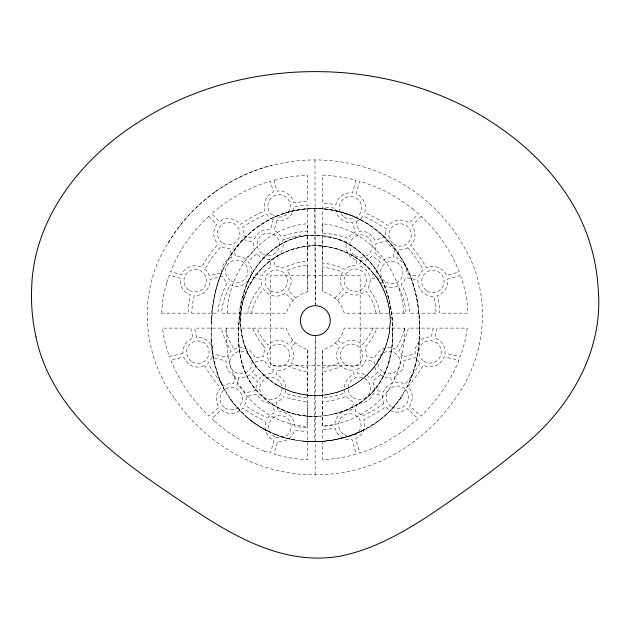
<?xml version="1.0" encoding="UTF-8"?>
<svg xmlns="http://www.w3.org/2000/svg" width="630" height="630" viewBox="0 0 630 630"><rect width="100%" height="100%" fill="white"/><g stroke="black" fill="none" stroke-linecap="round" stroke-linejoin="round"><path stroke-width="0.47" stroke-dasharray="3.15 2.36" d="M409.531 381.969C434.708 320.883 413.54 234.62 344.917 213.2A98.626 98.626 0 0 0 297.494 210.011C240.951 219.24 208.412 276.916 211.326 330.9C207.853 384.914 246.936 436.078 301.967 440.969A110.242 110.242 0 0 0 345.775 437.023C394.167 424.793 422.667 374.692 419.454 326.702A171.265 171.265 0 0 0 419.312 320.639C418.351 297.691 412.43 274.554 399.57 255.307A110.471 110.471 0 0 0 382.394 235.273C371.298 225.217 358.171 217.303 343.838 212.861A98.934 98.934 0 0 0 314.709 208.491A97.114 97.114 0 0 0 288.422 212.074C261.883 219.744 238.927 238.636 226.005 263.009M307.708 427.935L307.755 401.719A90.759 90.759 0 0 1 290.084 398.562L284.918 396.908M307.834 349.579L307.81 367.936A56.613 56.613 0 0 1 298.856 366.093L291.406 363.289A14.947 14.947 0 0 0 290.879 346.933L295.36 342.877M315.134 474.87L315.331 336.57L314.165 441.646M404.318 329.435L404.657 328.112L344.271 328.112A29.893 29.893 0 0 1 322.78 349.587L322.749 367.889L330.9 366.195L338.877 363.163A14.947 14.947 0 0 1 339.373 346.65L335.278 342.901M404.515 328.112C404.421 350.272 400.278 373.511 386.93 391.726C371.771 412.044 347.193 424.321 322.127 426.368L322.812 349.579M392.577 331.75C392.71 314.023 389.797 295.998 381.89 280.003A89.799 89.799 0 0 0 371.771 264.096C363.085 253.307 351.808 244.298 338.712 239.526M257.45 391.584C240.439 373.401 237.061 347.075 238.92 323.214C240.219 303.314 244.7 282.728 256.63 266.356A81.175 81.175 0 0 1 270.262 251.74C281.397 242.471 295.265 236.195 309.842 235.368A69.851 69.851 0 0 1 342.169 240.92C353.438 245.755 363.219 253.677 370.983 263.12A89.625 89.625 0 0 1 381.882 280.003C390.12 296.541 392.915 315.291 392.545 333.624M226.296 328.112L226.304 334.113A144.821 144.821 0 0 0 227.32 348.886C230.052 390.025 266.254 424.392 307.093 426.439L307.865 349.587A29.893 29.893 0 0 1 286.39 328.112L225.083 328.112L225.879 330.994M419.438 330.9L419.438 330.9C419.037 351.146 415.327 371.684 405.815 389.734M381.89 280.003C395.75 310.866 397.302 349.658 381.394 380.339C371.322 397.632 353.154 409.24 333.955 413.965M211.326 330.9L211.57 321.379C212.468 304.054 215.57 286.705 222.358 270.672M392.537 334.05C393.404 364.242 378.787 396.199 349.855 408.35A83.822 83.822 0 0 1 337.215 413.099A85.239 85.239 0 0 1 315.055 416.383C299.266 416.587 283.264 412.233 270.333 403.011M392.577 331.931C394.64 368.188 374.165 404.358 337.215 413.099A85.011 85.011 0 0 1 313.787 416.391C300.352 416.391 286.839 413.052 275.247 406.185A74.852 74.852 0 0 1 255.103 388.82C239.581 370.322 237.124 344.673 239.046 321.473M211.538 322.017C212.515 301.66 216.562 281.137 226.036 262.946M239.077 321.048C239.085 279.177 269.971 234.36 315.197 235.218M227.162 313.165C228.659 269.475 262.458 227.123 307.353 223.752L307.865 291.698A29.893 29.893 0 0 0 286.39 313.165L221.626 313.165C222.217 303.195 225.611 293.58 230.281 284.815A14.947 14.947 0 0 0 250.669 276.735L261.411 279.413A14.947 14.947 0 0 0 261.773 284.918C254.985 292.981 249.33 302.581 247.858 313.165M252.638 308.495L255.111 301.967L258.686 295.368A64.669 64.669 0 0 1 263.395 288.8A14.947 14.947 0 0 0 285.398 292.997L293.076 300.683M166.777 282.642L169.265 275.113L180.393 278.35A14.947 14.947 0 0 0 190.536 294.911L188.74 304.211L187.968 313.165L161.815 313.165M373.157 328.112L368.629 336.491L362.502 344.76M211.546 339.617C212.444 356.8 216.082 374.055 224.178 389.348L224.469 389.891C241.377 420.745 275.412 440.764 310.472 441.583A110.864 110.864 0 0 0 336.656 439.338L345.783 437.039C367.825 430.361 387.993 416.721 401.074 397.601L405.775 389.805M345.634 274.412L345.886 274.011M230.352 255.536L241.314 241.369M401.412 397.097C388.348 416.477 368.014 430.298 345.783 437.039A110.368 110.368 0 0 1 304.668 441.228L299.825 440.701M334.9 298.045L343.476 289.398A14.947 14.947 0 0 1 342.531 272.325A61.669 61.669 0 0 0 335.648 269.608L322.694 266.844L322.765 291.69A29.893 29.893 0 0 1 344.271 313.165L406.137 313.165C405.539 303.652 402.412 294.446 398.058 286.02A14.947 14.947 0 0 1 377.606 277.373L370.141 278.948A14.947 14.947 0 0 1 368.125 287.76M337.57 300.668L346.13 292.029A14.947 14.947 0 0 0 365.762 290.8L367.101 292.596A59.307 59.307 0 0 1 371.724 300.163A53.392 53.392 0 0 1 373.055 302.967L373.59 304.227A45.124 45.124 0 0 1 375.031 308.267L375.637 310.574A30.823 30.823 0 0 1 376.126 313.165M421.234 216.279L411.863 225.729A14.947 14.947 0 0 1 410.666 245.503A124.141 124.141 0 0 1 424.171 263.868L426.51 267.931A14.947 14.947 0 0 1 446.292 274.837L446.599 275.515L459.223 271.845L455.451 263.033A151.428 151.428 0 0 0 421.194 216.318M292.737 340.208L288.367 344.169A14.947 14.947 0 0 0 267.781 345.24L261.466 336.885L256.654 328.112M219.153 207.483L211.578 213.759L219.531 221.728A14.947 14.947 0 0 1 240.424 224.288L249.952 218.224A128.733 128.733 0 0 1 264.986 210.814A14.947 14.947 0 0 1 273.412 192.103L270.443 181.196L264.687 183.007A154.626 154.626 0 0 0 219.177 207.506M215.074 191.882L205.049 199.655A170.076 170.076 0 0 0 167.895 243.314C137.419 290.414 141.545 354.013 174.675 398.632M383.646 403.617L383.835 403.483A14.947 14.947 0 0 1 382.528 395.64L373.33 393.49A14.947 14.947 0 0 1 357.399 403.106L355.351 411.004A14.947 14.947 0 0 1 362.022 416.265L367.889 413.406A124.567 124.567 0 0 0 383.56 403.673M268.797 220.043L261.293 224.5A106.234 106.234 0 0 0 240.999 241.715M407.712 247.803L406.775 248.314A14.947 14.947 0 0 1 398.695 249.819L396.782 258.41A14.947 14.947 0 0 1 406.61 273.814L418.8 276.468A14.947 14.947 0 0 1 423.352 269.939L420.974 265.797A120.409 120.409 0 0 0 407.728 247.826M346.705 396.341L346.673 396.357A14.947 14.947 0 0 0 353.784 402.168L351.729 410.067A14.947 14.947 0 0 0 334.869 424.612L322.662 426.053L322.702 401.704L325.167 401.467A89.98 89.98 0 0 0 335.042 399.837L346.626 396.372M283.791 239.652L282.657 240.046A14.947 14.947 0 0 1 273.278 258.434L274.964 266.293A14.947 14.947 0 0 1 283.421 268.073A68.119 68.119 0 0 1 302.62 261.828L307.731 261.159L307.661 234.919L304.652 235.179A95.917 95.917 0 0 0 283.784 239.636M284.776 213.184L293.745 210.751L310.889 208.561A99.233 99.233 0 0 1 336.648 210.94L353.099 216.24L361.462 220.28L368.92 224.745L382.623 235.486M460.53 275.357L447.647 279.098A14.947 14.947 0 0 1 437.385 295.698L439.031 304.408L439.803 313.165L467.838 313.165L466.964 301.849A122.881 122.881 0 0 0 463.444 284.579L460.892 276.397M215.09 191.906A169.234 169.234 0 0 1 272.058 165.233L284.469 162.595A175.715 175.715 0 0 1 347.736 163.02L360.116 165.84M317.355 416.32C306.235 416.729 295.029 414.989 284.681 410.855L284.626 410.831M319.52 235.392C300.652 233.848 281.712 241.03 267.9 253.803A81.065 81.065 0 0 0 254.756 269.049C241.794 288.831 238.597 313.094 238.518 336.278C238.479 355.603 243.361 375.645 256.441 390.427A75.167 75.167 0 0 0 272.507 404.476L284.295 410.697M307.18 431.644L307.708 431.676L307.661 459.742A149.436 149.436 0 0 1 279.901 455.75L273.932 454.159L277.602 441.48A14.947 14.947 0 0 0 294.47 430.156L306.385 431.589M306.566 427.857L294.871 426.431A14.947 14.947 0 0 0 278.35 411.855L276.137 402.444L277.531 401.845A14.947 14.947 0 0 0 283.563 396.412L283.642 396.443M295.013 439.953L285.54 437.795L276.318 434.747M264.372 451.056L270.357 453.088L274.011 440.441A14.947 14.947 0 0 1 265.931 421.478L265.844 421.438M275.727 434.519L267.75 430.983A102.95 102.95 0 0 1 246.054 416.509L234.021 404.09L228.91 397.191M267.561 418.107L267.616 418.139A14.947 14.947 0 0 1 273.318 413.319L274.712 412.713L272.499 403.302A14.947 14.947 0 0 1 257.52 395.049L257.04 393.978L246.023 396.695A14.947 14.947 0 0 1 244.755 404.822A127.378 127.378 0 0 0 257.221 412.886L266.931 417.824M275.003 436.787L274.152 436.322A11.206 11.206 0 0 1 274.491 416.918A11.206 11.206 0 0 1 291.139 426.912A11.206 11.206 0 0 1 274.16 436.322M412.5 208.766L418.462 213.767L409.209 223.099A14.947 14.947 0 0 0 388.356 225.69A127.221 127.221 0 0 0 368.085 214.168L364.628 212.672A14.947 14.947 0 0 0 356.131 193.914L359.525 181.188L366.306 183.346A154.248 154.248 0 0 1 412.485 208.79M214.318 421.045L211.727 418.714L221.461 409.886A14.947 14.947 0 0 0 242.763 407.996A128.441 128.441 0 0 0 265.206 421.163M337.9 340.239L341.893 343.893A14.947 14.947 0 0 1 362.36 344.933M382.394 235.273L394.364 248.157L404.121 262.765M295.746 298.069L288.044 290.359A14.947 14.947 0 0 0 286.792 270.593L296.572 266.986A66.103 66.103 0 0 1 304.471 265.325L307.747 264.907L307.818 291.714M208.798 216.263L216.893 224.367A14.947 14.947 0 0 0 218.082 244.078M263.057 345.421L265.529 348.343A14.947 14.947 0 0 0 263.726 356.423L255.158 358.037A14.947 14.947 0 0 0 234.045 349.359L233.179 347.855M376.606 277.546L367.55 266.962A76.057 76.057 0 0 0 349.713 254.087L338.192 249.291L326.033 246.503A76.033 76.033 0 0 0 304.03 246.582L291.895 249.472L280.421 254.37A76.065 76.065 0 0 0 262.671 267.372L254.552 276.846L248.149 287.556A76.096 76.096 0 0 0 241.432 308.503L240.424 320.938L241.534 333.372A76.08 76.08 0 0 0 248.409 354.265L254.898 364.92L263.104 374.322A76.057 76.057 0 0 0 280.948 387.19L292.462 391.986L304.629 394.774A76.065 76.065 0 0 0 326.631 394.695L338.767 391.805L350.241 386.907A76.033 76.033 0 0 0 367.991 373.913L376.11 364.439L382.512 353.729A76.088 76.088 0 0 0 389.23 332.782L390.23 320.339L389.12 307.912A76.104 76.104 0 0 0 382.245 287.012L376.606 277.546A75.057 75.057 0 0 0 339.57 249.779A75.033 75.033 0 0 0 293.296 249.063A75.057 75.057 0 0 0 255.449 275.688A75.096 75.096 0 0 0 240.471 319.481A75.088 75.088 0 0 0 254.079 363.707A75.057 75.057 0 0 0 291.091 391.49A75.064 75.064 0 0 0 337.365 392.214A75.033 75.033 0 0 0 375.22 365.597A75.08 75.08 0 0 0 376.582 277.491M204.553 365.534L205.034 366.353A137.844 137.844 0 0 0 220.705 387.867A14.947 14.947 0 0 0 218.957 407.114L209.002 416.139C192.599 400.294 179.235 381.15 170.746 359.943L183.755 357.131A14.947 14.947 0 0 0 204.466 365.573M381.67 279.57C372.747 262.033 358.029 246.976 339.483 239.817A70.174 70.174 0 0 0 315.197 235.218M404.35 263.175L404.35 263.175C415.516 283.634 419.738 307.212 419.446 330.341M224.469 389.891C214.759 371.85 211.357 351.123 211.326 330.821M253.685 330.6L252.622 328.206M403.814 313.165C401.404 275.625 376.921 239.038 340.342 227.43A83.782 83.782 0 0 0 322.292 223.776L322.812 291.706M314.709 208.483L315.331 305.7M314.961 159.933L315.331 304.715M268.246 431.227A102.926 102.926 0 0 1 246.291 416.713M362.242 430.644A110.061 110.061 0 0 1 304.676 441.205M343.838 212.861A96.264 96.264 0 0 1 360.982 220.02M343.815 212.932A98.036 98.036 0 0 0 288.422 212.066A94.429 94.429 0 0 0 276.578 216.287M174.691 398.625A182.448 182.448 0 0 0 214.232 440.315C227.65 450.529 242.511 458.876 258.332 464.759A160.107 160.107 0 0 0 276.389 470.271A164.918 164.918 0 0 0 345.145 472.106L351.32 470.846A158.437 158.437 0 0 0 369.448 465.601C387.348 459.207 404.066 449.67 418.895 437.795A182.763 182.763 0 0 0 453.891 400.475C487.415 356.289 492.581 292.926 463.089 245.314A168.722 168.722 0 0 0 360.084 165.95M395.853 349.248A14.947 14.947 0 0 0 374.803 357.879L366.487 356.265A14.947 14.947 0 0 0 364.636 348.012L365.353 347.185A79.608 79.608 0 0 0 370.07 341.066L372.33 337.625A66.678 66.678 0 0 0 376.134 330.608L376.764 329.183A54.645 54.645 0 0 0 377.212 328.112M161.745 313.165A115.503 115.503 0 0 1 166.863 282.673M379.898 313.165A33.28 33.28 0 0 0 379.276 309.732L378.606 307.196A48.51 48.51 0 0 0 377.189 303.164L376.472 301.463A61.937 61.937 0 0 0 368.093 287.784M251.614 313.165A32.658 32.658 0 0 1 252.646 308.495M404.405 329.459A81.931 81.931 0 0 1 395.774 349.201M263.088 345.398A74.82 74.82 0 0 1 253.646 330.616M233.234 347.823A83.152 83.152 0 0 1 225.831 331.01M208.837 216.303A153.649 153.649 0 0 0 175.187 261.206L170.596 271.609L181.44 274.759A14.947 14.947 0 0 1 201.584 267.207L204.915 261.576A128.488 128.488 0 0 1 218.09 244.078M264.324 451.182A157.445 157.445 0 0 1 214.397 420.95M168.005 243.377A169.88 169.88 0 0 1 272.065 165.28M307.802 371.692L307.763 397.971A87.05 87.05 0 0 1 291.107 394.963A83.656 83.656 0 0 1 286.162 393.38L285.146 393.018A14.947 14.947 0 0 0 276.121 374.433L277.074 370.377A14.947 14.947 0 0 0 288.997 366.29L294.218 368.487A57.377 57.377 0 0 0 297.809 369.668A60.425 60.425 0 0 0 307.802 371.692M322.654 429.802L322.607 459.735A148.546 148.546 0 0 0 348.02 456.277L356.21 454.167L352.075 439.661A14.947 14.947 0 0 1 335.27 428.337L322.654 429.802M322.749 371.661L322.702 397.955L324.757 397.75A86.263 86.263 0 0 0 334.223 396.191L345.122 392.947A14.947 14.947 0 0 1 354.115 374.275L353.147 370.141A14.947 14.947 0 0 1 341.31 366.14A62.087 62.087 0 0 1 337.452 367.865L332.538 369.613A56.708 56.708 0 0 1 327.372 370.905L322.749 371.661M191.725 312.74L191.709 313.165L217.886 313.165A62.921 62.921 0 0 1 220.508 298.73L223.28 290.824L227.123 282.783A14.947 14.947 0 0 1 222.673 276.412L210.026 279.263A14.947 14.947 0 0 1 194.213 295.612L192.969 301.431A85.444 85.444 0 0 0 192.244 306.274L191.725 312.74M467.169 328.112L466.334 334.05A123.921 123.921 0 0 1 462.396 350.422L460.309 356.604L444.922 353.233A14.947 14.947 0 0 0 434.96 337.774L437.015 328.112L467.169 328.112M433.235 328.112L431.298 336.995A14.947 14.947 0 0 0 415.217 353.8L402.885 356.997A14.947 14.947 0 0 0 398.94 351.367L404.791 339.641L408.492 328.112L433.235 328.112M356.675 260.379L355.856 265.254A14.947 14.947 0 0 0 344.957 269.341A65.528 65.528 0 0 0 336.806 266.057L331.876 264.663A70.418 70.418 0 0 0 322.686 263.088L322.607 236.817L327.017 237.258A94.327 94.327 0 0 1 346.657 241.762A14.947 14.947 0 0 0 356.675 260.379M360.36 260.993L359.541 265.868A14.947 14.947 0 0 1 369.369 275.294L376.834 273.711A14.947 14.947 0 0 1 380.504 262.608L372.417 255.67A14.947 14.947 0 0 1 360.36 260.993M395.049 249.007L393.136 257.599A14.947 14.947 0 0 0 383.316 260.127L374.44 252.52A14.947 14.947 0 0 0 375.74 243.81L386.348 240.794L386.694 241.55A14.947 14.947 0 0 0 395.049 249.007M273.436 369.526L272.491 373.574A14.947 14.947 0 0 0 259.662 378.614L252.331 372.283A14.947 14.947 0 0 0 255.851 361.707L264.419 360.092A14.947 14.947 0 0 0 273.436 369.526M355.926 180.188L352.524 192.945A14.947 14.947 0 0 0 335.916 204.553L322.513 203.112L322.434 175.053L334.538 176.069L347.429 178.18A155.649 155.649 0 0 1 350.627 178.873L355.926 180.188M235.25 376.441L233.273 383.741A14.947 14.947 0 0 0 224.579 385.135L223.681 385.615L218.161 379L207.664 363.447A14.947 14.947 0 0 0 211.822 357.486L226.083 360.943A14.947 14.947 0 0 0 235.25 376.441M238.857 377.417L236.88 384.717A14.947 14.947 0 0 1 244.598 391.923L245.101 393.073L256.095 390.285A14.947 14.947 0 0 1 257.568 381.725L249.575 374.811A14.947 14.947 0 0 1 238.857 377.417M273.302 219.689L270.538 229.548A14.947 14.947 0 0 0 254.52 238.636L243.487 235.636A14.947 14.947 0 0 0 242.353 227.493A126.039 126.039 0 0 1 256.615 218.831L266.64 214.168A14.947 14.947 0 0 0 273.302 219.689M276.901 220.697L274.137 230.556A14.947 14.947 0 0 1 281.137 236.62L287.603 234.581A99.729 99.729 0 0 1 299.518 232.068L307.653 231.171L307.574 204.97L294.037 206.443A14.947 14.947 0 0 1 276.901 220.697M458.963 360.139C450.521 381.276 437.212 400.357 420.872 416.154L409.594 405.838A14.947 14.947 0 0 0 407.87 386.544A136.71 136.71 0 0 0 421.005 369.022L423.305 365.227A14.947 14.947 0 0 0 444.126 356.887L458.963 360.139M204.852 269.018L204.734 269.223A14.947 14.947 0 0 1 209.207 275.617L221.855 272.766A14.947 14.947 0 0 1 231.816 257.221L229.95 248.433A14.947 14.947 0 0 1 221.036 246.377L212.31 257.237L204.852 269.018M420.194 363.132L413.036 374.125L404.885 384.276A14.947 14.947 0 0 0 395.727 382.355L394.309 376.504A14.947 14.947 0 0 0 403.83 360.612L416.154 357.415A14.947 14.947 0 0 0 420.194 363.132M245.361 258.82L245.172 259.001A14.947 14.947 0 0 0 235.47 256.441L233.604 247.661A14.947 14.947 0 0 0 242.503 239.243L253.536 242.243A14.947 14.947 0 0 0 254.835 250.748L245.361 258.82M380.394 374.748L372.637 381.496A14.947 14.947 0 0 1 374.181 389.852L383.386 392.002A14.947 14.947 0 0 1 392.088 383.229L390.679 377.386A14.947 14.947 0 0 1 380.394 374.748M377.622 372.22L370.527 378.402A14.947 14.947 0 0 0 357.753 373.425L356.785 369.29A14.947 14.947 0 0 0 365.778 359.935L374.094 361.549A14.947 14.947 0 0 0 377.622 372.22M418.147 418.73L403.468 430.786L386.985 441.315A150.113 150.113 0 0 1 364.447 451.529L359.785 453.088L355.666 438.637A14.947 14.947 0 0 0 363.778 419.572A125.52 125.52 0 0 0 381.481 409.673L385.82 406.657A14.947 14.947 0 0 0 407.074 408.594L418.147 418.73M256.599 254.095L256.544 254.142A96.406 96.406 0 0 0 247.976 261.489A14.947 14.947 0 0 1 251.567 273.105L262.308 275.782A14.947 14.947 0 0 1 271.309 267.073L269.624 259.221A14.947 14.947 0 0 1 256.859 253.898L256.623 254.079M357.123 221.161L356.273 221.547L358.864 231.265A14.947 14.947 0 0 1 374.37 239.455L374.716 240.211L385.324 237.195A14.947 14.947 0 0 1 386.426 228.903L370.416 219.413A122.566 122.566 0 0 0 366.55 217.578L362.967 216.027A14.947 14.947 0 0 1 357.123 221.161M274.499 180.07L274.042 180.188L277.011 191.118A14.947 14.947 0 0 1 293.698 202.718L307.566 201.23L307.487 175.053L291.013 176.668L274.499 180.07M182.968 353.477L169.399 356.407L166.753 348.453A122.669 122.669 0 0 1 163.044 332.034L162.524 328.112L190.803 328.112L192.93 338.066A14.947 14.947 0 0 0 182.968 353.477M360.163 275.775L270.498 275.775L270.498 365.439L360.163 365.439L360.163 275.775M436.062 313.165L409.886 313.165C409.279 302.951 405.94 293.044 401.223 284.02A14.947 14.947 0 0 0 405.815 277.46L418.005 280.114A14.947 14.947 0 0 0 433.708 296.368L434.55 300.25A83.105 83.105 0 0 1 436.078 313.165M221.24 328.112L194.583 328.112L196.591 337.286A14.947 14.947 0 0 1 212.704 353.855L226.965 357.312A14.947 14.947 0 0 1 230.966 351.485L225.005 339.641L221.24 328.112M323.418 206.908L322.529 206.853L322.599 233.068L327.474 233.549A99.367 99.367 0 0 1 341.428 236.25L348.162 238.353A14.947 14.947 0 0 1 355.257 232.25L352.611 222.555A14.947 14.947 0 0 1 335.577 208.286L323.418 206.908M353.107 397.617A11.206 11.206 0 0 0 370.503 389.001A11.206 11.206 0 0 0 354.351 378.244A11.206 11.206 0 0 0 353.107 397.617M343.925 434.424A11.206 11.206 0 0 0 361.014 425.219A11.206 11.206 0 0 0 344.5 415.02A11.206 11.206 0 0 0 343.925 434.424M391.789 406.909A11.206 11.206 0 0 0 408.602 397.207A11.206 11.206 0 0 0 391.789 387.497A11.206 11.206 0 0 0 391.789 406.909M382.788 371.857A11.206 11.206 0 0 0 400.192 363.25A11.206 11.206 0 0 0 384.032 352.485A11.206 11.206 0 0 0 382.788 371.857M345.366 364.613A11.206 11.206 0 0 0 362.762 355.997A11.206 11.206 0 0 0 346.602 345.232A11.206 11.206 0 0 0 345.366 364.613M423.825 361.21A11.206 11.206 0 0 0 441.228 352.603A11.206 11.206 0 0 0 425.069 341.838A11.206 11.206 0 0 0 423.825 361.21M270.64 290.887A11.206 11.206 0 0 0 287.453 281.185A11.206 11.206 0 0 0 270.64 271.475A11.206 11.206 0 0 0 270.64 290.887M273.499 215.625A11.206 11.206 0 0 0 290.312 205.916A11.206 11.206 0 0 0 273.499 196.213A11.206 11.206 0 0 0 273.499 215.625M262.734 254.04A11.206 11.206 0 0 0 279.547 244.33A11.206 11.206 0 0 0 262.734 234.628A11.206 11.206 0 0 0 262.734 254.04M223.083 243.251A11.206 11.206 0 0 0 239.896 233.541A11.206 11.206 0 0 0 223.083 223.839A11.206 11.206 0 0 0 223.083 243.251M189.551 290.399A11.206 11.206 0 0 0 206.364 280.697A11.206 11.206 0 0 0 189.551 270.987A11.206 11.206 0 0 0 189.551 290.399M231.123 281.043A11.206 11.206 0 0 0 247.936 271.333A11.206 11.206 0 0 0 231.123 261.631A11.206 11.206 0 0 0 231.123 281.043M234.801 372.007A11.206 11.206 0 0 0 252.126 363.234A11.206 11.206 0 0 0 235.872 352.619A11.206 11.206 0 0 0 234.801 372.007M192.244 361.88A11.206 11.206 0 0 0 209.066 352.178A11.206 11.206 0 0 0 192.252 342.468A11.206 11.206 0 0 0 192.244 361.88M272.987 365.195A11.206 11.206 0 0 0 289.847 355.564A11.206 11.206 0 0 0 273.081 345.775A11.206 11.206 0 0 0 272.987 365.195M264.135 397.357A11.206 11.206 0 0 0 282.043 389.86A11.206 11.206 0 0 0 266.592 378.102A11.206 11.206 0 0 0 264.135 397.357M225.272 408.059A11.206 11.206 0 0 0 242.393 398.9A11.206 11.206 0 0 0 225.902 388.655A11.206 11.206 0 0 0 225.272 408.059M344.256 217.059A11.206 11.206 0 0 0 361.691 208.53A11.206 11.206 0 0 0 345.586 197.686A11.206 11.206 0 0 0 344.256 217.059M355.186 255.67A11.206 11.206 0 0 0 372.173 246.267A11.206 11.206 0 0 0 355.541 236.258A11.206 11.206 0 0 0 355.186 255.67M393.325 243.865A11.206 11.206 0 0 0 411.217 236.345A11.206 11.206 0 0 0 395.758 224.611A11.206 11.206 0 0 0 393.325 243.865M385.67 281.909A11.206 11.206 0 0 0 402.924 273.01A11.206 11.206 0 0 0 386.584 262.521A11.206 11.206 0 0 0 385.67 281.909M427.148 291.076A11.206 11.206 0 0 0 444.095 281.61A11.206 11.206 0 0 0 427.423 271.664A11.206 11.206 0 0 0 427.148 291.076M349.461 289.784A11.206 11.206 0 0 0 366.447 280.389A11.206 11.206 0 0 0 349.815 270.372A11.206 11.206 0 0 0 349.461 289.784M276.869 384.93A74.915 74.915 0 0 0 390.238 321.804A74.915 74.915 0 0 0 278.885 255.189A74.915 74.915 0 0 0 276.869 384.93"/><path stroke-width="0.94" d="M35.981 336.837C49.888 404.838 107.179 450.828 161.445 487.982C213.523 522.924 271.404 566.961 337.987 556.534C371.881 550.376 402.334 532.956 430.826 514.34C460.735 494.07 490.258 473.122 518.159 450.135C567.299 412.359 603.666 353.493 598.248 289.721A190.299 190.299 0 0 0 592.098 250.582L589.286 241.022A184.669 184.669 0 0 0 577.781 213.35C557.196 173.683 523.75 141.892 486.029 118.55A306.086 306.086 0 0 0 449.387 99.288C412.059 82.79 371.574 73.773 330.844 71.954A352.65 352.65 0 0 0 300.408 71.922C263.167 73.513 226.139 81.089 191.481 94.886A309.511 309.511 0 0 0 136.474 123.472C80.286 159.618 33.516 218.917 31.665 288.052A186.511 186.511 0 0 0 35.981 336.837M307.857 333.585A14.947 14.947 0 0 0 330.277 320.639A14.947 14.947 0 0 0 307.857 307.7A14.947 14.947 0 0 0 307.857 333.585"/></g></svg>
